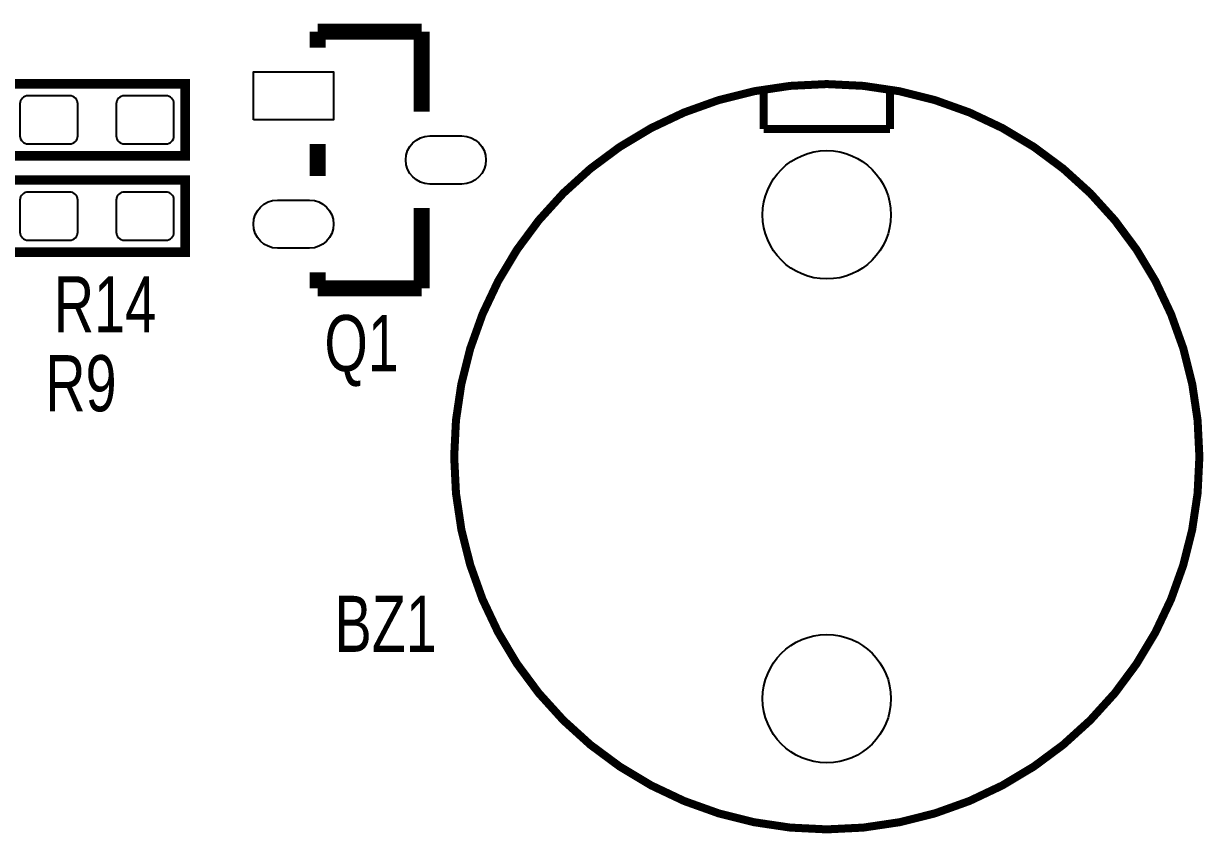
# Model space of a CAD drawing. Extents: x 38 to 5678, y 159 to 4392.
# Drawn here: x 3279 to 4015, y 2285 to 2790 of the extents above; entities that cross this region are included whole.
import ezdxf
from ezdxf.enums import TextEntityAlignment as Align

# ---------------------------------------------------------------- set-up
doc = ezdxf.new("R2010")
doc.units = 0
for name, color, linetype in [('PACKAGE_GEOMETRY_SILKSCREEN_TOP', 3, 'CONTINUOUS'), ('PIN_TOP', 4, 'CONTINUOUS'), ('REF_DES_SILKSCREEN_TOP', 5, 'CONTINUOUS')]:
    doc.layers.add(name, color=color, linetype=linetype)

msp = doc.modelspace()

# ---------------------------------------------------------------- linework, layer by layer
at = {"layer": 'PACKAGE_GEOMETRY_SILKSCREEN_TOP'}
for points, const_width in [([(3462.5, 2775), (3462.5, 2785)], 10), ([(3462.5, 2785), (3527.5, 2785)], 10), ([(3527.5, 2775), (3527.5, 2785)], 10), ([(3527.5, 2775), (3527.5, 2780)], 10), ([(3527.5, 2735), (3527.5, 2775)], 10), ([(3740.6, 2749.1), (3740.6, 2724.3)], 5), ([(3819.4, 2748.8), (3819.4, 2724.3)], 5), ([(3740.6, 2724.3), (3819.4, 2724.3)], 5), ([(3780, 2724.3), (3780.4, 2724.3)], 5), ([(3462.5, 2695), (3462.5, 2715)], 10), ([(3527.5, 2635), (3527.5, 2675)], 10), ([(3462.5, 2625), (3462.5, 2635)], 10), ([(3527.5, 2630), (3527.5, 2635)], 10), ([(3527.5, 2625), (3527.5, 2630)], 10), ([(3462.5, 2625), (3527.5, 2625)], 10)]:
    msp.add_lwpolyline(points, dxfattribs=dict(at, const_width=const_width))
at = {"layer": 'PACKAGE_GEOMETRY_SILKSCREEN_TOP', "const_width": 6}
for points in [[(3380, 2707.5), (3380, 2752.5), (3270, 2752.5), (3270, 2707.5)], [(3270, 2692.5), (3270, 2647.5), (3380, 2647.5), (3380, 2692.5)]]:
    msp.add_lwpolyline(points, close=True, dxfattribs=at)
at = {"layer": 'PACKAGE_GEOMETRY_SILKSCREEN_TOP', "const_width": 5}
msp.add_lwpolyline([(4012.3, 2520, -1), (3547.7, 2520, -1)], format="xyb", close=True, dxfattribs=at)
at = {"layer": 'PIN_TOP'}
msp.add_lwpolyline([(3422.5, 2730), (3422.5, 2760), (3472.5, 2760), (3472.5, 2730)], close=True, dxfattribs=at)
for points in [[(3308, 2745), (3282, 2745, 0.414214), (3277, 2740), (3277, 2720, 0.414214), (3282, 2715), (3308, 2715, 0.414214), (3313, 2720), (3313, 2740, 0.414214)], [(3368, 2745), (3342, 2745, 0.414214), (3337, 2740), (3337, 2720, 0.414214), (3342, 2715), (3368, 2715, 0.414214), (3373, 2720), (3373, 2740, 0.414214)], [(3552.5, 2690), (3532.5, 2690, -1), (3532.5, 2720), (3552.5, 2720, -1)], [(3282, 2655), (3308, 2655, 0.414214), (3313, 2660), (3313, 2680, 0.414214), (3308, 2685), (3282, 2685, 0.414214), (3277, 2680), (3277, 2660, 0.414214)], [(3342, 2655), (3368, 2655, 0.414214), (3373, 2660), (3373, 2680, 0.414214), (3368, 2685), (3342, 2685, 0.414214), (3337, 2680), (3337, 2660, 0.414214)], [(3457.5, 2650), (3437.5, 2650, -1), (3437.5, 2680), (3457.5, 2680, -1)]]:
    msp.add_lwpolyline(points, format="xyb", close=True, dxfattribs=at)
for centre in [(3780, 2670.8), (3780, 2369.2)]:
    msp.add_circle(centre, 40, dxfattribs=at)

# ---------------------------------------------------------------- texts
at = {"layer": 'REF_DES_SILKSCREEN_TOP', "width": 0.742857}
for s, p in [('R14', (3330, 2597.5)), ('Q1', (3490, 2573.33)), ('R9', (3315, 2548.33)), ('BZ1', (3505, 2398.33))]:
    msp.add_text(s, height=35, dxfattribs=at).set_placement(p, align=Align.CENTER)

doc.saveas('drawing.dxf')
